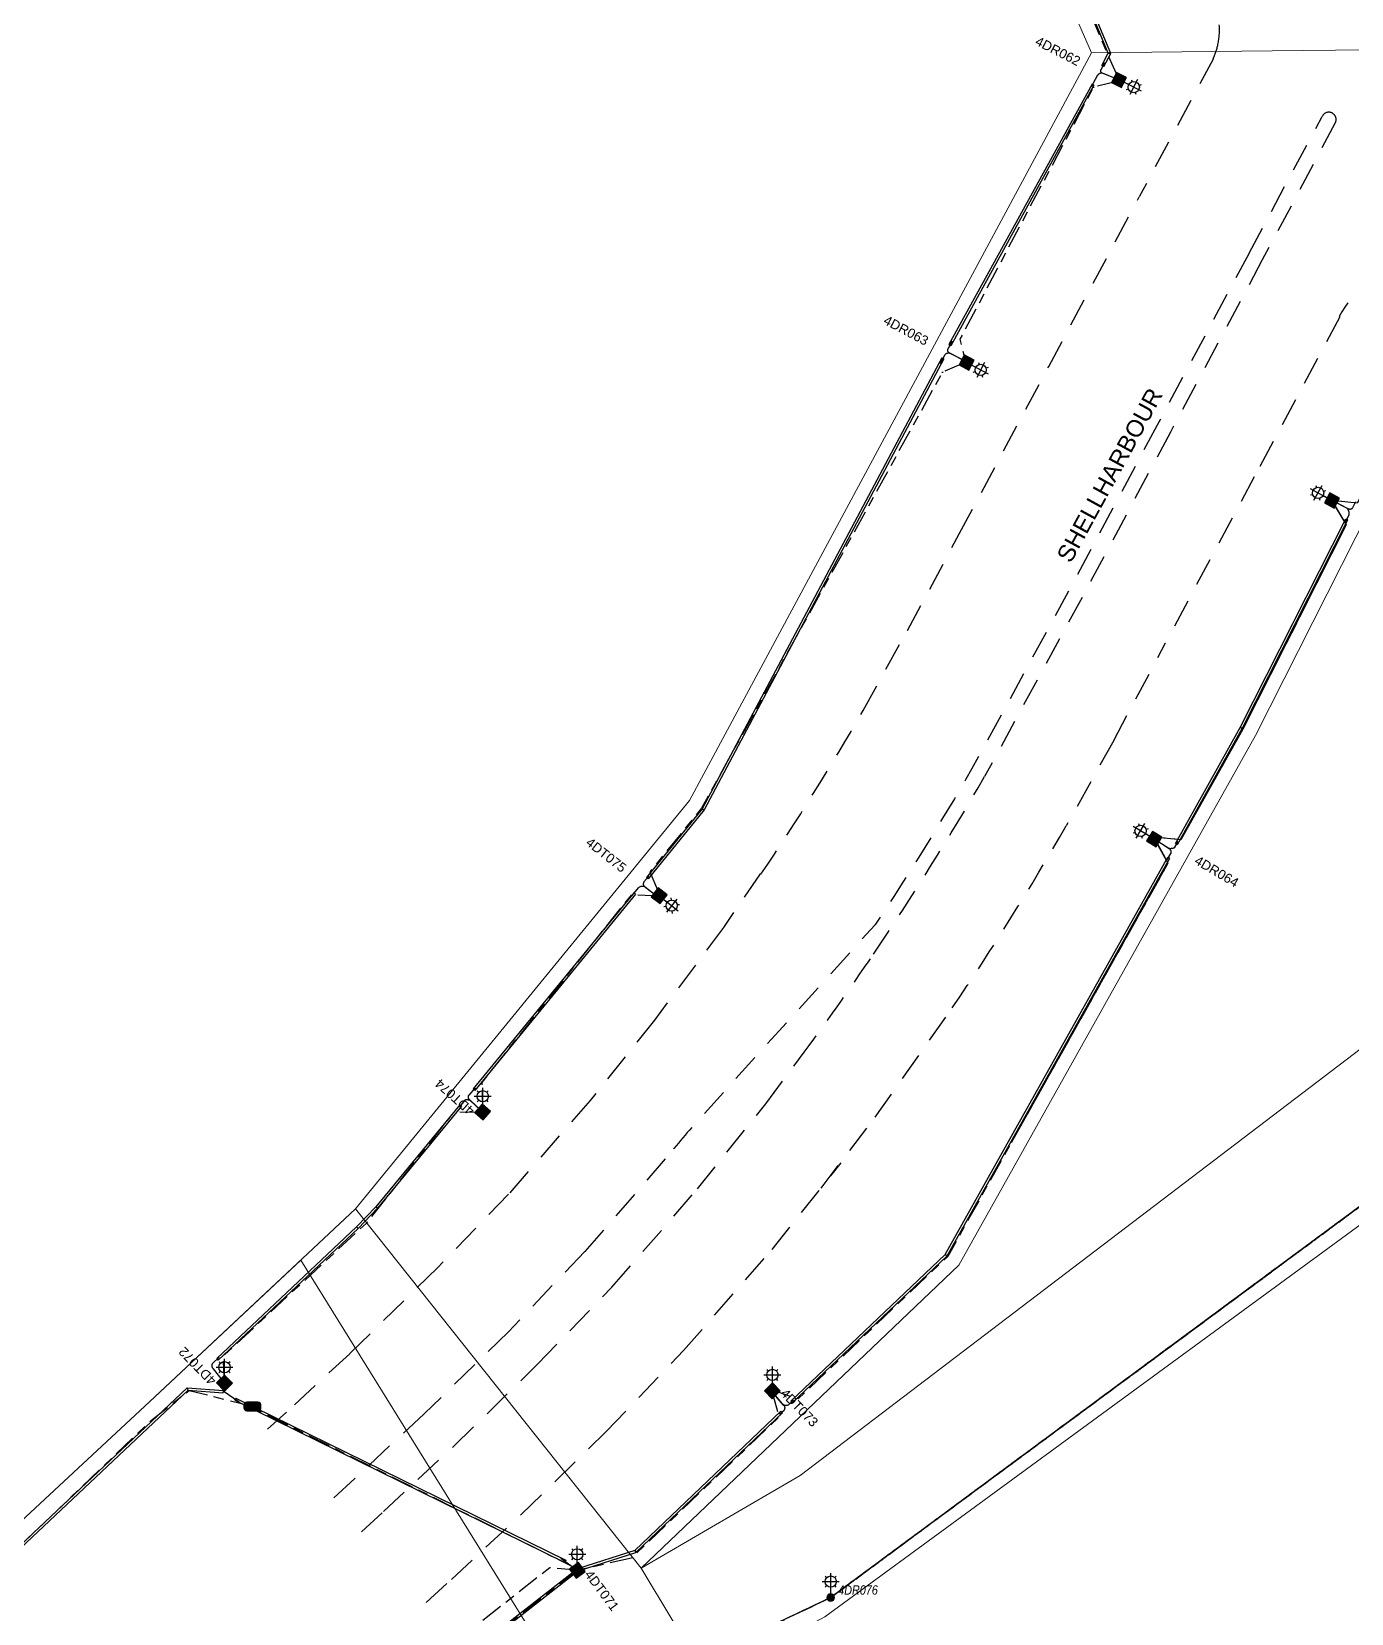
# Model space of a CAD drawing. Header units: metres. Extents: x 303058 to 305172, y 6169922 to 6171978.
# Drawn here: x 303682.6 to 303822.8, y 6171184 to 6171352 of the extents above; entities that cross this region are included whole.
import ezdxf
from ezdxf.enums import TextEntityAlignment as Align

# ---------------------------------------------------------------- set-up
doc = ezdxf.new("R2010")
doc.units = ezdxf.units.M
for name, pattern in [('Cable Exist OH', [1, 1, 0]), ('Cable Exist UG', [8.2, 4, -1.2, 1.8, -1.2]), ('Dash', [5, 3, -2])]:
    doc.linetypes.add(name, pattern=pattern)
doc.layers.get('0').update_dxf_attribs({"color": 6})
for name, color, linetype in [('_User ExFOK', 9, 'Dash'), ('_User PropFOK', 9, 'Dash'), ('_User_NumColumnExist', 7, 'Continuous'), ('_User_NumPoleExist', 7, 'Continuous'), ('Duct_SP_EXT', 9, 'Continuous'), ('Equip_SL_EXT', 7, 'Continuous'), ('Equip_SP_SL_EXT', 8, 'Continuous'), ('Equip_SP_SL_MOD', 8, 'Continuous'), ('Mains_HV_MOD', 7, 'Continuous'), ('Mains_SL_EXT', 7, 'Continuous'), ('Mains_SL_MOD', 7, 'Continuous'), ('Notes_SL_MISC', 8, 'ZIGZAG'), ('OH_Details_SP_MISC', 7, 'Continuous'), ('SupportsOH_SP_TR_HV_LV_SL_MOD', 8, 'Continuous'), ('SupportsUG_SP_LV_SL_EXT', 7, 'Continuous'), ('Trench_SP_EXT', 8, 'Continuous')]:
    doc.layers.add(name, color=color, linetype=linetype)
for name, color, linetype, lineweight in [('Cadastre Developer_SP_NEW', 2, 'Continuous', 5), ('Cadastre Land Parcels_SP_EXT', 8, 'Continuous', 5), ('Cadastre Road Names_SP_HV_LV_SL_EXT', 9, 'Continuous', 5), ('Cadastre Roads_SP_EXT', 7, 'Continuous', 5)]:
    doc.layers.add(name, color=color, linetype=linetype, lineweight=lineweight)
doc.styles.add('COLUMN_LABEL', font='arial.ttf')
doc.styles.add('iecARIAL', font='arial.ttf', dxfattribs={"height": 2})
doc.styles.add('POLE_LABEL', font='ARIALNI.TTF')
doc.styles.get("Standard").update_dxf_attribs({"font": 'arial.ttf'})
doc.styles.add('TXT', font='txt.shx')
doc.linetypes.add('ZIGZAG', pattern='A,1e-16,-4,[">",TXT,S=2,R=0,X=0,Y=-1],-4', length=8)

# ---------------------------------------------------------------- blocks, each defined once
blk = doc.blocks.new('COLUMN_EXT')
blk.add_hatch(color=256).paths.add_polyline_path([(-1.49, 1.48), (-1.49, -1.49), (1.48, -1.49), (1.48, 1.48)])
blk.add_lwpolyline([(-1.49, -1.49), (1.48, -1.49), (1.48, 1.48), (-1.49, 1.48)], close=True)
at = {"flags": 9}
for tag, style, p in [('STRUCTURE_PLANT_NUMBER', 'POLE_LABEL', (1.81, 0.03)), ('STREET_CODE', 'COLUMN_LABEL', (1.81, -0.2))]:
    blk.add_attdef(tag, text='', height=0.2, dxfattribs=dict(at, style=style)).set_placement(p, align=Align.MIDDLE_LEFT)
at = {"flags": 1}
blk.add_attdef('Z', (1.81, -2.35), '', height=0.2, dxfattribs=at)
at = {"flags": 9}
for tag, p in [('COLUMN_TYPE', (1.81, -0.4)), ('OWNED_BY', (1.81, -0.6)), ('STATE', (1.81, -0.8)), ('USAGE', (1.81, -1)), ('STREETNAME', (1.81, -1.6)), ('SUBURB', (1.81, -1.8)), ('LEGEND', (1.81, -1.2)), ('LOCATION', (1.81, -1.4)), ('NOTES', (1.81, -2))]:
    blk.add_attdef(tag, text='', height=0.2, dxfattribs=at).set_placement(p, align=Align.MIDDLE_LEFT)
at = {"layer": '_User_NumColumnExist', "style": 'COLUMN_LABEL', "flags": 8}
blk.add_attdef('ASSET_NUM', text='', height=2.5, dxfattribs=at).set_placement((2, 2), align=Align.MIDDLE_LEFT)
blk = doc.blocks.new('*U139')
for p, q in [((-2.25, 4.22), (2.25, 4.22)), ((-1.46, 5.68), (-1.06, 5.28)), ((0, 1.97), (0, 6.47)), ((1.46, 5.68), (1.06, 5.28)), ((-1.46, 2.76), (-1.06, 3.16)), ((0, 0), (0, 2.72)), ((1.46, 2.76), (1.06, 3.16))]:
    blk.add_line(p, q)
blk.add_circle((0, 4.22), 1.5)
at = {"style": 'iecARIAL', "flags": 9}
blk.add_attdef('ASSET_NUM', (1.5, 1.5), '', height=2.5, dxfattribs=at)
for tag, p, height, flags in [('OPERATING_VOLTAGE', (0.98, -1.65), 0.2, 9), ('ORIENTATION', (0.98, -1.85), 0.2, 9), ('OWNED_BY', (0.98, -2.05), 0.2, 9), ('STATE', (0.98, -2.25), 0.2, 9), ('CONSTRUCTED_VOLTAGE', (0.98, -0.65), 0.2, 9), ('CONTROL_TYPE', (0.98, -0.85), 0.2, 9), ('LANTERN_PURPOSE', (0.98, -1.05), 0.2, 9), ('LANTERN_TYPE', (0.98, -1.25), 0.2, 9), ('NO_PHASES', (0.98, -1.45), 0.2, 9), ('USAGE', (0.98, -2.45), 0.2, 9), ('CEXIST', (0.98, -2.65), 0.2, 9), ('CNEW', (0.98, -2.85), 0.2, 9), ('CNUMBER', (0.98, -3.05), 0.2, 9), ('CREMOVE', (0.98, -3.25), 0.2, 9), ('CREPLACE', (0.98, -3.45), 0.2, 9), ('LKINGHEIGHT', (0.98, -3.65), 0.2, 9), ('LBRACKET', (0.98, -3.85), 0.2, 9), ('LBRACKETVOCAB', (0.98, -4.05), 0.2, 9), ('LCATEGORY', (0.98, -4.25), 0.2, 9), ('LNUMBER', (2.18, -3.25), 2.5, 8), ('LCHARGE1', (0.98, -4.45), 0.2, 9), ('LCHARGE1PERCENT', (0.98, -4.65), 0.2, 9), ('LCHARGE2', (0.98, -4.85), 0.2, 9), ('LCHARGE2PERCENT', (0.98, -5.05), 0.2, 9), ('LCHARGE3', (0.98, -5.25), 0.2, 9), ('LCHARGE3PERCENT', (0.98, -5.45), 0.2, 9), ('LEXIST', (0.98, -5.65), 0.2, 9), ('LLAMP', (0.98, -5.85), 0.2, 9), ('LLAMPVOCAB', (0.98, -6.05), 0.2, 9), ('LMAST', (0.98, -6.25), 0.2, 9), ('LMASTVOCAB', (0.98, -6.45), 0.2, 9), ('LNEW', (0.98, -6.65), 0.2, 9), ('LANTNUMBER', (0.98, -6.85), 0.2, 9), ('LOUTREACH', (0.98, -7.25), 0.2, 9), ('LOUTREACHVOCAB', (0.98, -7.45), 0.2, 9), ('LRATECODE', (0.98, -7.65), 0.2, 9), ('LREMOVE', (0.98, -7.85), 0.2, 9), ('LREPLACE', (0.98, -8.05), 0.2, 9), ('LTYPE', (0.98, -8.25), 0.2, 9), ('LTYPEVOCAB', (0.98, -8.45), 0.2, 9), ('STREETNAME', (0.98, -9.25), 0.2, 9), ('SUBURB', (0.98, -9.45), 0.2, 1), ('LEGEND', (0.98, -8.65), 0.2, 9), ('LOCATION', (0.98, -8.85), 0.2, 9), ('NOTES', (0.98, -9.05), 0.2, 9)]:
    blk.add_attdef(tag, p, '', height=height, dxfattribs=dict(flags=flags))
blk = doc.blocks.new('POLE_EXT')
blk.add_hatch(color=256).paths.add_polyline_path([(-1, 0, 1), (1, 0, 1)])
blk.add_lwpolyline([(-1, 0, 1), (1, 0, 1)], format="xyb", close=True)
for tag, height, flags, p in [('pNumber', 2.5, 8, (-17.84, 2.07)), ('OWNED_BY', 0.2, 9, (1.35, -0.4)), ('SPECIAL_USE', 0.2, 9, (1.35, -0.8)), ('STATE', 0.2, 9, (1.35, -1)), ('cLV', 0.2, 9, (1.35, -1.4)), ('hDepth', 0.2, 9, (1.35, -1.6)), ('hDia', 0.2, 9, (1.35, -1.8)), ('cHV', 0.2, 9, (1.35, -2)), ('cLinedev', 0.2, 9, (1.35, -3.4)), ('pExisting', 0.2, 9, (1.35, -3.8)), ('PARENT', 0.2, 9, (1.35, -0.6)), ('USAGE', 0.2, 9, (1.35, -1.2)), ('LBRACKET', 0.2, 9, (1.35, -2.2)), ('LExisting', 0.2, 9, (1.35, -2.4)), ('LANTNUMBER', 0.2, 9, (1.35, -2.6)), ('LOther', 0.2, 9, (1.35, -2.8)), ('LRemove', 0.2, 9, (1.35, -3)), ('LEGEND', 0.2, 9, (1.35, -3.2)), ('LOCATION', 0.2, 9, (1.35, -3.6)), ('PFNUMBER', 0.2, 9, (1.35, -4)), ('NEWPFNUMBER', 0.2, 9, (1.35, -4.2)), ('pFooting', 0.2, 9, (1.35, -4.4)), ('pNew', 0.2, 9, (1.35, -4.6)), ('pRelocate', 0.2, 9, (1.35, -5)), ('pRemove', 0.2, 9, (1.35, -5.2)), ('pReplace', 0.2, 9, (1.35, -5.4)), ('pStay', 0.2, 9, (1.35, -5.6)), ('pType', 0.2, 9, (1.35, -5.8)), ('cspan', 0.2, 9, (1.35, -6)), ('STREETNAME', 0.2, 9, (1.35, -6.2)), ('SUBURB', 0.2, 9, (1.35, -6.4)), ('OPERATED_BY', 0.2, 9, (1.36, -7.01)), ('NOTES', 0.2, 9, (1.35, -6.6)), ('MAINTAINED_BY', 0.2, 9, (1.36, -6.81))]:
    blk.add_attdef(tag, text='', height=height, dxfattribs=dict(flags=flags)).set_placement(p, align=Align.MIDDLE_LEFT)
at = {"style": 'POLE_LABEL', "flags": 9}
for tag, p in [('STRUCTURE_PLANT_NUMBER', (1.35, 0.03)), ('STREET_CODE', (1.35, -0.2))]:
    blk.add_attdef(tag, text='', height=0.2, dxfattribs=at).set_placement(p, align=Align.MIDDLE_LEFT)
at = {"flags": 1}
blk.add_attdef('Z', (1.35, -7.33), '', height=0.2, dxfattribs=at)
at = {"layer": '_User_NumPoleExist', "style": 'POLE_LABEL', "flags": 8}
blk.add_attdef('ASSET_NUM', text='', height=2.5, dxfattribs=at).set_placement((2, 2), align=Align.MIDDLE_LEFT)
blk = doc.blocks.new('SL_STJ_EXT')
h = blk.add_hatch(color=256)
edge = h.paths.add_edge_path()
edge.add_ellipse((-0.59, 0.13), major_axis=(0.226, 0.226), ratio=1, start_angle=45, end_angle=135)
edge.add_line((-0.91, 0.13), (-0.91, -0.13))
edge.add_ellipse((-0.59, -0.13), major_axis=(0.226, 0.226), ratio=1, start_angle=135, end_angle=225)
edge.add_line((-0.59, -0.45), (0.59, -0.45))
edge.add_ellipse((0.59, -0.13), major_axis=(-0.226, 0.226), ratio=1, start_angle=135, end_angle=225)
edge.add_line((0.91, -0.13), (0.91, 0.13))
edge.add_ellipse((0.59, 0.13), major_axis=(-0.226, 0.226), ratio=1, start_angle=225, end_angle=315)
edge.add_line((0.59, 0.45), (-0.59, 0.45))
blk.add_lwpolyline([(-0.91, 0.13), (-0.91, -0.13, 0.414214), (-0.59, -0.45), (0.59, -0.45, 0.414214), (0.91, -0.13), (0.91, 0.13, 0.414214), (0.59, 0.45), (-0.59, 0.45, 0.414214)], format="xyb", close=True)
at = {"flags": 1}
blk.add_attdef('Z', (0, 0), '', height=0.2, dxfattribs=at)
at = {"flags": 9}
for tag, p in [('ORIENTATION', (0, 0)), ('USAGE', (0, -0.2)), ('LEGEND', (0, -0.4)), ('NOTES', (0, -0.6))]:
    blk.add_attdef(tag, text='', height=0.2, dxfattribs=at).set_placement(p, align=Align.MIDDLE_LEFT)
blk = doc.blocks.new('A$C3D0B2D35')
at = {"layer": '_User ExFOK'}
for p, q in [((303808.07, 6171349.11), (303800.22, 6171334.47)), ((303811.9, 6171328.51), (303819.66, 6171343.01)), ((303821.05, 6171342.33), (303813.3, 6171327.77)), ((303790.61, 6171316.47), (303800.22, 6171334.47)), ((303813.3, 6171327.77), (303803.54, 6171309.49)), ((303821.54, 6171321.72), (303812.45, 6171304.76)), ((303781.11, 6171298.68), (303790.61, 6171316.47)), ((303803.54, 6171309.49), (303794.15, 6171291.93)), ((303812.45, 6171304.76), (303803.02, 6171287.1)), ((303775.6, 6171288.42), (303781.11, 6171298.68)), ((303794.15, 6171291.93), (303783.8, 6171272.92)), ((303770.9, 6171279.93), (303775.6, 6171288.42)), ((303797.51, 6171276.74), (303803.02, 6171287.1)), ((303797.51, 6171276.74), (303792.47, 6171267.67)), ((303759.94, 6171262.6), (303756.06, 6171256.89)), ((303756.06, 6171256.89), (303748.73, 6171247.06)), ((303748.73, 6171247.06), (303741.9, 6171238.51)), ((303760.55, 6171238.15), (303764.12, 6171242.98)), ((303741.9, 6171238.51), (303733.22, 6171228.56)), ((303753.29, 6171229.12), (303760.55, 6171238.15)), ((303761.24, 6171222.7), (303768.57, 6171231.88)), ((303744.21, 6171218.69), (303753.29, 6171229.12)), ((303733.22, 6171228.56), (303725.67, 6171220.74)), ((303741.32, 6171222.47), (303733.21, 6171213.95)), ((303751.81, 6171211.95), (303761.24, 6171222.7)), ((303725.67, 6171220.74), (303716.35, 6171211.62)), ((303736.28, 6171210.46), (303744.21, 6171218.69)), ((303733.22, 6171213.96), (303724.25, 6171205.24)), ((303716.35, 6171211.62), (303709.62, 6171205.41)), ((303727.36, 6171201.76), (303736.28, 6171210.46)), ((303743.61, 6171203.36), (303751.81, 6171211.95)), ((303709.62, 6171205.41), (303707.62, 6171203.6)), ((303724.25, 6171205.24), (303716.88, 6171198.36)), ((303734.56, 6171194.54), (303743.61, 6171203.36)), ((303719.94, 6171194.86), (303727.36, 6171201.76)), ((303716.88, 6171198.36), (303714.46, 6171196.12)), ((303717.59, 6171192.7), (303719.94, 6171194.86)), ((303727.16, 6171187.66), (303734.56, 6171194.54)), ((303724.46, 6171185.2), (303727.16, 6171187.66))]:
    blk.add_line(p, q, dxfattribs=at)
for points in [[(303811.9, 6171328.51), (303802.14, 6171310.24)], [(303749.87, 6171232.3), (303741.32, 6171222.47)]]:
    blk.add_lwpolyline(points, dxfattribs=at)
blk.add_lwpolyline([(303766.44, 6171229.21), (303772.18, 6171236.75), (303780.37, 6171248.34, 0.017581), (303792.47, 6171267.67, -43.885756)], format="xyb", dxfattribs=at)
for centre, radius, start, end in [((303801.36, 6171352.2), 7.39, 348.0134, 4.1683), ((303801.36, 6171352.2), 7.39, 335.2689, 348.0133), ((303820.37, 6171342.69), 0.774, 332.0397, 155.909), ((303534.72, 6171415.34), 272.24, 325.8569, 330.1733), ((303511.74, 6171430.15), 314.23, 325.9185, 329.9744), ((303511.74, 6171430.15), 314.23, 323.4384, 325.9185)]:
    blk.add_arc(centre, radius, start, end, dxfattribs=at)
at = {"layer": '_User PropFOK', "flags": 128}
for points in [[(303881.25, 6171154.13, -0.02296), (303876.46, 6171182, 0.017316), (303874.6, 6171193.61, -0.026582), (303871.64, 6171211.45), (303867.93, 6171244.74, 0.059369), (303863.89, 6171262.02, -0.059369), (303861.2, 6171273.55), (303858.98, 6171293.45, 0.005945), (303858.41, 6171298.08, 0.267019), (303836.81, 6171327.1, 0.390074), (303821.46, 6171321.77, 0.390074)], [(303802.14, 6171310.24), (303792.76, 6171292.69), (303782.42, 6171273.69, -0.015479), (303772.22, 6171257.25, -0.037482), (303772.13, 6171257.13), (303753.67, 6171236.74, 0.014614), (303749.87, 6171232.3)]]:
    blk.add_lwpolyline(points, format="xyb", dxfattribs=at)

msp = doc.modelspace()

# ---------------------------------------------------------------- linework, layer by layer
at = {"layer": 'Cadastre Land Parcels_SP_EXT', "linetype": 'Continuous'}
for points in [[(303668.68, 6171181.72), (303678.88, 6171191.47), (303695.07, 6171206.52), (303716.97, 6171226.99), (303752.45, 6171270.38), (303795.17, 6171349.78), (303792.7, 6171355.4), (303792.7, 6171355.4), (303567.39, 6171413.96), (303539.87, 6171421.12), (303529.92, 6171414.62), (303525.66, 6171393.08), (303521.38, 6171393.92), (303504.07, 6171397.35), (303502.7, 6171391.01), (303502.52, 6171390.26), (303501.22, 6171384.77), (303499.66, 6171378.55), (303498.03, 6171372.35), (303496.32, 6171366.18)], [(303958.51, 6171142.09), (303928.34, 6171218.78), (303928.34, 6171218.78), (303922.52, 6171232.87), (303916.71, 6171246.96), (303910.88, 6171261.04), (303905.06, 6171275.13), (303900.95, 6171285.08), (303852.21, 6171247.22), (303828.71, 6171228.98), (303766.82, 6171183.68)]]:
    msp.add_lwpolyline(points, dxfattribs=at)
msp.add_lwpolyline([(303864.52, 6171346.82), (303849.43, 6171350.32), (303842.99, 6171337.39), (303812.57, 6171277.27), (303781.07, 6171221.02), (303747.3, 6171188.85), (303764.21, 6171198.68), (303823.83, 6171244.08), (303831.24, 6171249.14), (303854, 6171266.8), (303864.52, 6171346.82)], close=True, dxfattribs=at)
at = {"layer": 'Cadastre Roads_SP_EXT', "linetype": 'Continuous'}
for points in [[(303849.43, 6171350.32), (303817.52, 6171350), (303795.17, 6171349.78), (303752.46, 6171270.38), (303716.97, 6171226.99), (303732.89, 6171206.96), (303747.3, 6171188.85), (303781.07, 6171221.02), (303812.57, 6171277.27), (303842.99, 6171337.39), (303849.43, 6171350.32)], [(303766.82, 6171183.68), (303828.71, 6171228.98), (303852.21, 6171247.22), (303900.95, 6171285.08), (303930.27, 6171307.86), (303925.63, 6171312.29), (303919.77, 6171317.88), (303854, 6171266.79), (303831.24, 6171249.14), (303823.83, 6171244.08), (303764.21, 6171198.68), (303747.3, 6171188.85), (303750.67, 6171183.26), (303754.43, 6171177.05), (303766.82, 6171183.68)]]:
    msp.add_lwpolyline(points, close=True, dxfattribs=at)
msp.add_lwpolyline([(303742.68, 6171170.76), (303711.16, 6171221.56), (303695.07, 6171206.52), (303678.88, 6171191.47), (303668.68, 6171181.72)], dxfattribs=at)
at = {"layer": 'Duct_SP_EXT'}
for p, q in [((303796.93, 6171349.72), (303794.63, 6171355.29)), ((303797.2, 6171349.7), (303794.85, 6171355.38)), ((303796.25, 6171348.44), (303796.93, 6171349.72)), ((303796.25, 6171348.44), (303796.36, 6171348.38)), ((303796.47, 6171348.33), (303796.36, 6171348.38)), ((303796.47, 6171348.33), (303797.2, 6171349.7)), ((303796.93, 6171349.72), (303797.07, 6171349.71)), ((303797.2, 6171349.7), (303797.07, 6171349.71)), ((303795.21, 6171346.45), (303780.01, 6171318.79)), ((303795.21, 6171346.45), (303795.31, 6171346.39)), ((303795.42, 6171346.33), (303780.22, 6171318.67)), ((303795.42, 6171346.33), (303795.31, 6171346.39)), ((303780.01, 6171318.79), (303780.11, 6171318.73)), ((303780.22, 6171318.67), (303780.11, 6171318.73)), ((303779.24, 6171317.37), (303753.79, 6171269.5)), ((303779.46, 6171317.26), (303753.99, 6171269.37)), ((303779.24, 6171317.37), (303779.35, 6171317.31)), ((303779.46, 6171317.26), (303779.35, 6171317.31)), ((303810.96, 6171278.12), (303822.17, 6171300.28)), ((303811.17, 6171278.01), (303822.39, 6171300.17)), ((303822.17, 6171300.28), (303822.28, 6171300.23)), ((303822.39, 6171300.17), (303822.28, 6171300.23)), ((303804.09, 6171265.82), (303810.96, 6171278.12)), ((303804.3, 6171265.7), (303811.17, 6171278.01)), ((303810.96, 6171278.12), (303811.07, 6171278.07)), ((303811.17, 6171278.01), (303811.07, 6171278.07)), ((303753.79, 6171269.5), (303747.87, 6171262.21)), ((303753.99, 6171269.37), (303748.05, 6171262.06)), ((303753.79, 6171269.5), (303753.89, 6171269.43)), ((303753.99, 6171269.37), (303753.89, 6171269.43)), ((303804.09, 6171265.82), (303804.19, 6171265.76)), ((303779.62, 6171222.15), (303803.25, 6171264.35)), ((303779.81, 6171222), (303803.46, 6171264.24)), ((303803.25, 6171264.35), (303803.36, 6171264.29)), ((303803.46, 6171264.24), (303803.36, 6171264.29)), ((303804.3, 6171265.7), (303804.19, 6171265.76)), ((303747.87, 6171262.21), (303747.96, 6171262.13)), ((303748.05, 6171262.06), (303747.96, 6171262.13)), ((303746.52, 6171260.56), (303729.47, 6171239.74)), ((303746.71, 6171260.41), (303729.65, 6171239.59)), ((303746.52, 6171260.56), (303746.61, 6171260.48)), ((303746.71, 6171260.41), (303746.61, 6171260.48)), ((303729.47, 6171239.74), (303729.56, 6171239.67)), ((303729.65, 6171239.59), (303729.56, 6171239.67)), ((303728.06, 6171238.05), (303719.11, 6171227.23)), ((303728.24, 6171237.9), (303719.29, 6171227.07)), ((303728.06, 6171238.05), (303728.15, 6171237.97)), ((303728.24, 6171237.9), (303728.15, 6171237.97)), ((303719.11, 6171227.23), (303717.08, 6171225.08)), ((303719.11, 6171227.23), (303719.2, 6171227.15)), ((303719.29, 6171227.07), (303717.26, 6171224.91)), ((303719.29, 6171227.07), (303719.2, 6171227.15)), ((303717.09, 6171225.08), (303702.23, 6171211.11)), ((303717.26, 6171224.91), (303702.39, 6171210.94)), ((303717.08, 6171225.08), (303717.09, 6171225.08)), ((303717.08, 6171225.08), (303717.17, 6171224.99)), ((303717.09, 6171225.08), (303717.17, 6171224.99)), ((303717.26, 6171224.91), (303717.17, 6171224.99)), ((303717.26, 6171224.91), (303717.17, 6171224.99)), ((303717.26, 6171224.91), (303717.26, 6171224.91)), ((303763.2, 6171206.6), (303779.62, 6171222.15)), ((303779.62, 6171222.15), (303779.71, 6171222.08)), ((303763.37, 6171206.42), (303779.81, 6171222)), ((303779.81, 6171222), (303779.71, 6171222.08)), ((303702.23, 6171211.11), (303702.31, 6171211.03)), ((303702.39, 6171210.94), (303702.31, 6171211.03)), ((303667.82, 6171178.52), (303699.09, 6171208)), ((303667.98, 6171178.35), (303699.18, 6171207.75)), ((303699.09, 6171208), (303702.93, 6171207.7)), ((303699.09, 6171208), (303699.13, 6171207.88)), ((303699.18, 6171207.75), (303699.13, 6171207.88)), ((303699.18, 6171207.75), (303702.91, 6171207.46)), ((303702.91, 6171207.46), (303702.92, 6171207.58)), ((303702.93, 6171207.7), (303702.92, 6171207.58)), ((303704.16, 6171206.69), (303704.21, 6171206.8)), ((303704.16, 6171206.69), (303739.21, 6171189.46)), ((303704.26, 6171206.91), (303704.21, 6171206.8)), ((303704.26, 6171206.91), (303739.32, 6171189.68)), ((303746.65, 6171190.74), (303762.16, 6171205.52)), ((303746.77, 6171190.53), (303762.33, 6171205.35)), ((303762.16, 6171205.52), (303762.25, 6171205.43)), ((303762.33, 6171205.35), (303762.25, 6171205.43)), ((303763.2, 6171206.6), (303763.29, 6171206.51)), ((303763.37, 6171206.42), (303763.29, 6171206.51)), ((303740.69, 6171188.84), (303746.67, 6171190.75)), ((303740.77, 6171188.61), (303746.75, 6171190.52)), ((303746.67, 6171190.75), (303746.65, 6171190.74)), ((303746.65, 6171190.74), (303746.71, 6171190.63)), ((303746.67, 6171190.75), (303746.71, 6171190.63)), ((303746.75, 6171190.52), (303746.71, 6171190.63)), ((303746.77, 6171190.53), (303746.71, 6171190.63)), ((303746.75, 6171190.52), (303746.77, 6171190.53)), ((303701.01, 6171158.03), (303740.38, 6171188.68)), ((303739.21, 6171189.46), (303739.27, 6171189.57)), ((303739.32, 6171189.68), (303739.27, 6171189.57)), ((303740.38, 6171188.68), (303740.45, 6171188.59)), ((303740.52, 6171188.49), (303740.45, 6171188.59)), ((303740.69, 6171188.84), (303740.73, 6171188.72)), ((303740.77, 6171188.61), (303740.73, 6171188.72)), ((303701.16, 6171157.84), (303740.52, 6171188.49))]:
    msp.add_line(p, q, dxfattribs=at)
at = {"layer": 'Mains_HV_MOD', "linetype": 'Cable Exist OH'}
msp.add_lwpolyline([(303722.81, 6171164.51), (303722.92, 6171164.57), (303767.45, 6171185.73), (303838.37, 6171238.13), (303900.76, 6171286.85)], dxfattribs=at)
at = {"layer": 'Mains_SL_EXT', "linetype": 'Cable Exist UG', "ltscale": 0.6, "flags": 128}
for points in [[(303798.12, 6171346.81), (303795.36, 6171346.12), (303795.36, 6171346.12), (303781.17, 6171319.35), (303781.79, 6171316.92)], [(303840.78, 6171341.48), (303842.13, 6171339.02), (303842.13, 6171339.02), (303841.65, 6171338.06), (303823.37, 6171301.94), (303820.66, 6171302.24)], [(303781.79, 6171316.92), (303779.32, 6171315.85), (303779.32, 6171315.85), (303753.73, 6171269.56), (303748.25, 6171262.81), (303749.34, 6171260.22)], [(303820.66, 6171302.24), (303822.22, 6171299.66), (303822.22, 6171299.66), (303811.24, 6171277.96), (303804.63, 6171266.19), (303801.79, 6171266.48)], [(303801.79, 6171266.48), (303803.28, 6171263.72), (303803.28, 6171263.72), (303779.88, 6171221.96), (303763.98, 6171206.82), (303761.15, 6171207.79)], [(303749.34, 6171260.22), (303746.26, 6171260.36), (303746.26, 6171260.36), (303730.39, 6171240.44), (303730.45, 6171237.23)], [(303730.45, 6171237.23), (303727.43, 6171237.3), (303727.43, 6171237.3), (303718.09, 6171225.45), (303702.9, 6171211.37), (303703.02, 6171208.39)], [(303706.01, 6171206.02), (303699.29, 6171207.69), (303699.29, 6171207.69), (303695.01, 6171204.31), (303667.54, 6171177.99), (303666.27, 6171176.55)], [(303761.15, 6171207.79), (303761.95, 6171204.88), (303761.95, 6171204.88), (303746.27, 6171189.92), (303740.45, 6171188.59)], [(303740.63, 6171188.7), (303705.93, 6171205.94)], [(303701.1, 6171157.93), (303702.06, 6171161.01), (303737.6, 6171188.92), (303740.46, 6171188.67)], [(303740.53, 6171188.63), (303701.18, 6171158)]]:
    msp.add_lwpolyline(points, dxfattribs=at)
at = {"layer": 'Mains_SL_MOD', "linetype": 'Cable Exist UG', "ltscale": 0.6, "flags": 128}
msp.add_lwpolyline([(303817.21, 6171376.49), (303816.12, 6171376.04), (303812.52, 6171376.82), (303797.74, 6171359.7), (303794.48, 6171355.26), (303794.48, 6171355.26), (303796.83, 6171349.7), (303798.12, 6171346.81)], dxfattribs=at)
at = {"layer": 'Mains_SL_MOD', "linetype": 'Cable Exist OH', "ltscale": 0.6, "flags": 128}
for points in [[(303900.76, 6171286.85), (303838.37, 6171238.13), (303767.45, 6171185.73)], [(303767.45, 6171185.73), (303722.92, 6171164.57), (303685.51, 6171142.64)]]:
    msp.add_lwpolyline(points, dxfattribs=at)
at = {"layer": 'Notes_SL_MISC', "flags": 128}
for points in [[(303840.94, 6171341.39), (303842.13, 6171339.02), (303823.37, 6171301.94), (303820.71, 6171302.24)], [(303820.67, 6171302.22), (303822.22, 6171299.66), (303811.24, 6171277.96), (303804.63, 6171266.19), (303801.79, 6171266.48)], [(303801.83, 6171266.28), (303803.28, 6171263.72), (303786.63, 6171234)]]:
    msp.add_lwpolyline(points, dxfattribs=at)
at = {"layer": 'OH_Details_SP_MISC', "flags": 128}
msp.add_lwpolyline([(303949.4, 6171322.29), (303925.15, 6171307.12), (303900.76, 6171286.85), (303838.37, 6171238.13), (303767.45, 6171185.73), (303722.93, 6171164.57), (303685.51, 6171142.64)], dxfattribs=at)
at = {"layer": 'Trench_SP_EXT', "linetype": 'Cable Exist UG', "flags": 128}
for points in [[(303796.53, 6171348.69), (303796.13, 6171347.97), (303796.13, 6171347.97, 0.485988), (303796.29, 6171347.64), (303796.29, 6171347.64), (303798.11, 6171346.89)], [(303795.17, 6171346.2), (303795.79, 6171347.35), (303795.79, 6171347.35, -0.286315), (303796.26, 6171347.64), (303796.26, 6171347.64), (303798.04, 6171346.95)], [(303779.08, 6171316.78), (303779.61, 6171317.73), (303779.61, 6171317.73, -0.380418), (303780.17, 6171317.84), (303780.17, 6171317.84), (303781.78, 6171317.03)], [(303780.35, 6171319.16), (303779.92, 6171318.37), (303779.92, 6171318.37, 0.584355), (303780.08, 6171317.91), (303780.08, 6171317.91), (303781.84, 6171316.99)], [(303823.19, 6171302.1), (303822.88, 6171301.46), (303822.88, 6171301.46, -0.447681), (303822.48, 6171301.32), (303822.48, 6171301.32), (303820.7, 6171302.22)], [(303822.1, 6171299.92), (303822.53, 6171300.71), (303822.53, 6171300.71, 0.286808), (303822.22, 6171301.44), (303822.22, 6171301.44), (303821.22, 6171301.97), (303820.72, 6171302.21)], [(303803.17, 6171264.04), (303803.59, 6171264.74), (303803.59, 6171264.74, 0.456079), (303803.36, 6171265.26), (303803.36, 6171265.26), (303801.82, 6171266.27)], [(303804.32, 6171266.02), (303803.93, 6171265.34), (303803.93, 6171265.34, -0.150447), (303803.35, 6171265.27), (303803.35, 6171265.27), (303802.87, 6171265.6), (303801.86, 6171266.24)], [(303746.35, 6171260.28), (303747.03, 6171261.1), (303747.03, 6171261.1, -0.396936), (303747.81, 6171261.14), (303747.81, 6171261.14), (303749.2, 6171260.06)], [(303748.14, 6171262.35), (303747.6, 6171261.72), (303747.6, 6171261.72, 0.5071), (303747.77, 6171261.18), (303747.77, 6171261.18), (303749.05, 6171260.17)], [(303729.68, 6171239.85), (303729, 6171239.09), (303729, 6171239.09, 0.465146), (303729.1, 6171238.58), (303729.1, 6171238.58), (303730.48, 6171237.28)], [(303728, 6171237.79), (303728.66, 6171238.6), (303728.66, 6171238.6, -0.17957), (303729.16, 6171238.52), (303729.16, 6171238.52), (303730.35, 6171237.39)], [(303702.47, 6171211.25), (303701.77, 6171210.59), (303701.77, 6171210.59, 0.43974), (303701.86, 6171210.03), (303701.86, 6171210.03), (303703.05, 6171208.5)], [(303762.01, 6171205.21), (303762.53, 6171205.68), (303762.53, 6171205.68, 0.456887), (303762.43, 6171206.16), (303762.43, 6171206.16), (303761.21, 6171207.62)], [(303763.48, 6171206.69), (303762.92, 6171206.17), (303762.92, 6171206.17, -0.361459), (303762.29, 6171206.33), (303762.29, 6171206.33), (303761.25, 6171207.59)]]:
    msp.add_lwpolyline(points, format="xyb", dxfattribs=at)
for points in [[(303704.6, 6171206.48), (303702.92, 6171207.63)], [(303738.77, 6171189.9), (303740.53, 6171188.63)]]:
    msp.add_lwpolyline(points, dxfattribs=at)

# ---------------------------------------------------------------- block references
at = {"layer": 'Cadastre Developer_SP_NEW'}
msp.add_blockref('A$C3D0B2D35', (0, 0), dxfattribs=at)
at = {"layer": 'Equip_SL_EXT'}
msp.add_blockref('SL_STJ_EXT', (303706.01, 6171206.02), dxfattribs=at)
at = {"layer": 'Equip_SP_SL_EXT', "xscale": 0.4, "yscale": 0.4, "zscale": 0.4}
for p, rotation in [((303798.14, 6171346.9), 242.9225441645351), ((303781.89, 6171316.89), 242.0164756770038), ((303820.69, 6171302.21), 60.58376958766543), ((303801.82, 6171266.28), 59.40417674028468), ((303749.23, 6171260.25), 231.6865274074049)]:
    msp.add_blockref('*U139', p, dxfattribs=dict(at, rotation=rotation))
for p in [(303730.48, 6171237.28), (303703.05, 6171208.5), (303761.26, 6171207.68), (303740.53, 6171188.63)]:
    msp.add_blockref('*U139', p, dxfattribs=at)
at = {"layer": 'Equip_SP_SL_MOD', "xscale": 0.4, "yscale": 0.4, "zscale": 0.4}
msp.add_blockref('*U139', (303767.45, 6171185.73), dxfattribs=at)
at = {"layer": 'SupportsOH_SP_TR_HV_LV_SL_MOD'}
ref = msp.add_blockref('POLE_EXT', (303767.45, 6171185.73), dxfattribs=dict(at, xscale=0.4, yscale=0.4, zscale=0.4))
ref.add_attrib('ASSET_NUM', '4DR076', dxfattribs={"layer": '_User_NumPoleExist', "height": 1, "style": 'POLE_LABEL'}).set_placement((303768.25, 6171186.53), align=Align.MIDDLE_LEFT)
at = {"layer": 'SupportsUG_SP_LV_SL_EXT'}
ref = msp.add_blockref('COLUMN_EXT', (303798.07, 6171346.88), dxfattribs=dict(at, xscale=0.4, yscale=0.4, zscale=0.4, rotation=332.9225441701162))
ref.add_attrib('ASSET_NUM', '4DR062', dxfattribs={"layer": '_User_NumColumnExist', "height": 1, "rotation": 332.9225, "style": 'COLUMN_LABEL'}).set_placement((303789.31, 6171351.12), align=Align.MIDDLE_LEFT)
ref = msp.add_blockref('COLUMN_EXT', (303781.89, 6171316.89), dxfattribs=dict(at, xscale=0.4, yscale=0.4, zscale=0.4, rotation=332.0138829419686))
ref.add_attrib('ASSET_NUM', '4DR063', dxfattribs={"layer": '_User_NumColumnExist', "height": 1, "rotation": 332.0139, "style": 'COLUMN_LABEL'}).set_placement((303773.2, 6171321.49), align=Align.MIDDLE_LEFT)
ref = msp.add_blockref('COLUMN_EXT', (303820.71, 6171302.23), dxfattribs=dict(at, xscale=0.4, yscale=0.4, zscale=0.4, rotation=331.1981711730328))
ref.add_attrib('ASSET_NUM', '4DR065', dxfattribs={"layer": '_User_NumColumnExist', "height": 1, "rotation": 331.1982, "style": 'COLUMN_LABEL'}).set_placement((303824.84, 6171300.31), align=Align.MIDDLE_LEFT)
ref = msp.add_blockref('COLUMN_EXT', (303749.23, 6171260.25), dxfattribs=dict(at, xscale=0.4, yscale=0.4, zscale=0.4, rotation=321.6865274260561))
ref.add_attrib('ASSET_NUM', '4DT075', dxfattribs={"layer": '_User_NumColumnExist', "height": 1, "rotation": 321.6865, "style": 'COLUMN_LABEL'}).set_placement((303741.65, 6171266.13), align=Align.MIDDLE_LEFT)
ref = msp.add_blockref('COLUMN_EXT', (303801.83, 6171266.28), dxfattribs=dict(at, xscale=0.4, yscale=0.4, zscale=0.4, rotation=329.4041767106816))
ref.add_attrib('ASSET_NUM', '4DR064', dxfattribs={"layer": '_User_NumColumnExist', "height": 1, "rotation": 329.4042, "style": 'COLUMN_LABEL'}).set_placement((303806.25, 6171264.14), align=Align.MIDDLE_LEFT)
ref = msp.add_blockref('COLUMN_EXT', (303730.48, 6171237.28), dxfattribs=dict(at, xscale=0.4, yscale=0.4, zscale=0.4, rotation=138.2010043143208))
ref.add_attrib('ASSET_NUM', '4DT074', dxfattribs={"layer": '_User_NumColumnExist', "height": 1, "rotation": 138.201, "style": 'COLUMN_LABEL'}).set_placement((303729.36, 6171237.21), align=Align.MIDDLE_LEFT)
ref = msp.add_blockref('COLUMN_EXT', (303703.05, 6171208.5), dxfattribs=dict(at, xscale=0.4, yscale=0.4, zscale=0.4, rotation=134.184671857352))
ref.add_attrib('ASSET_NUM', '4DT072', dxfattribs={"layer": '_User_NumColumnExist', "height": 1, "rotation": 134.1847, "style": 'COLUMN_LABEL'}).set_placement((303701.91, 6171208.52), align=Align.MIDDLE_LEFT)
ref = msp.add_blockref('COLUMN_EXT', (303761.26, 6171207.68), dxfattribs=dict(at, xscale=0.4, yscale=0.4, zscale=0.4, rotation=314.2875033282726))
ref.add_attrib('ASSET_NUM', '4DT073', dxfattribs={"layer": '_User_NumColumnExist', "height": 1, "rotation": 314.2875, "style": 'COLUMN_LABEL'}).set_placement((303762.39, 6171207.67), align=Align.MIDDLE_LEFT)
ref = msp.add_blockref('COLUMN_EXT', (303740.53, 6171188.63), dxfattribs=dict(at, xscale=0.4, yscale=0.4, zscale=0.4, rotation=306.7036449172147))
ref.add_attrib('ASSET_NUM', '4DT071', dxfattribs={"layer": '_User_NumColumnExist', "height": 1, "rotation": 306.7036, "style": 'COLUMN_LABEL'}).set_placement((303741.65, 6171188.47), align=Align.MIDDLE_LEFT)

# ---------------------------------------------------------------- texts
at = {"layer": 'Cadastre Road Names_SP_HV_LV_SL_EXT'}
msp.add_text('SHELLHARBOUR', height=1.8, rotation=61.3704, dxfattribs=at).set_placement((303792.95, 6171295.48))

doc.saveas('drawing.dxf')
